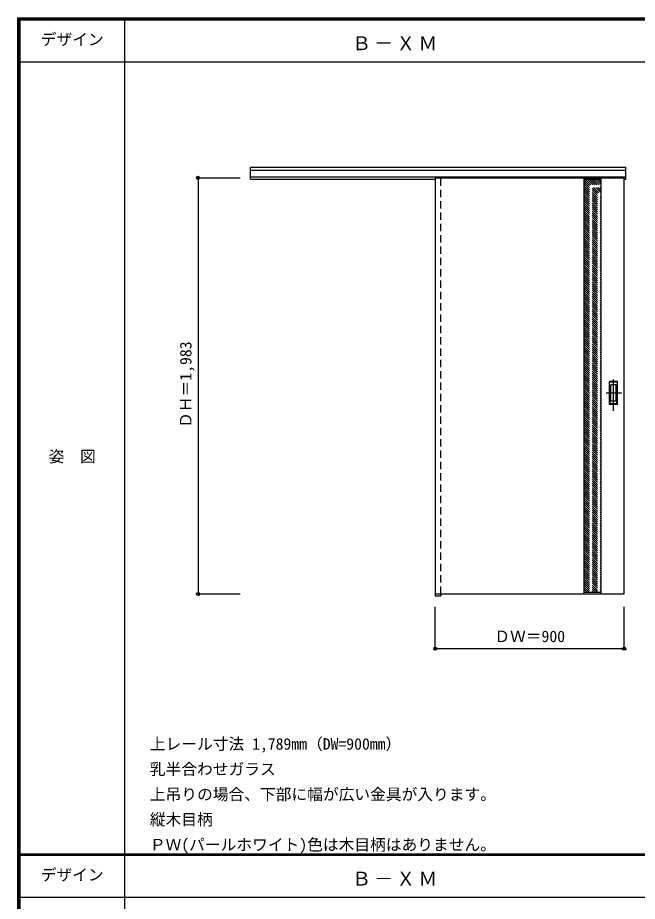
# Model space of a CAD drawing. Units: millimetres, scale not verified. Extents: x -6000 to 5700, y -4307 to 4175.
# Drawn here: x -6000 to -3046, y -36 to 4175 of the extents above; entities that cross this region are included whole.
import ezdxf
from ezdxf.enums import TextEntityAlignment as Align

# ---------------------------------------------------------------- set-up
doc = ezdxf.new("R2010")
doc.units = ezdxf.units.MM
doc.header["$LTSCALE"] = 30
doc.header["$PDMODE"] = 32
doc.header["$PDSIZE"] = 15
doc.linetypes.add('CHAIN1', pattern=[8, 5, -1, 1, -1])
doc.linetypes.add('DASHED1', pattern=[1.8, 1.2, -0.6])
for name, color, linetype in [('0-2_扉', 3, 'Continuous'), ('0-3_仕上げ', 3, 'Continuous'), ('0-4_枠', 3, 'Continuous'), ('0-6_引手', 7, 'Continuous'), ('0-A_文字', 7, 'Continuous'), ('0-B_寸法', 4, 'Continuous'), ('0-C_ハッチ', 4, 'DASHED1'), ('F-1_枠', 6, 'Continuous'), ('F-A_文字', 7, 'Continuous')]:
    doc.layers.add(name, color=color, linetype=linetype)
doc.styles.add('ＭＳ ゴシック', font='')
doc.styles.get('ＭＳ ゴシック').set_extended_font_data('MS Gothic')

msp = doc.modelspace()

# ---------------------------------------------------------------- linework, layer by layer
at = {"layer": '0-2_扉', "color": 4, "linetype": 'DASHED1'}
msp.add_line((-4009, 3412), (-4009, 3408), dxfattribs=at)
at = {"layer": '0-2_扉'}
for q in [(-4009, 1429), (-3109, 3412)]:
    msp.add_line((-4009, 3412), q, dxfattribs=at)
msp.add_lwpolyline([(-4009, 1429), (-3109, 1429), (-3109, 3412)], dxfattribs=at)
at = {"layer": '0-3_仕上げ'}
for p, q in [((-3299, 1429), (-3299, 3412)), ((-3219, 1429), (-3219, 3412))]:
    msp.add_line(p, q, dxfattribs=at)
at = {"layer": '0-3_仕上げ', "color": 7}
for p, q in [((-3219, 3404), (-3299, 3404)), ((-3299, 1437), (-3219, 1437))]:
    msp.add_line(p, q, dxfattribs=at)
at = {"layer": '0-4_枠'}
for p, q in [((-4890, 3462), (-3101, 3462)), ((-4890, 3405), (-4890, 3462)), ((-4890, 3449), (-3101, 3449)), ((-4890, 3417), (-3101, 3417)), ((-4010, 3417), (-4010, 1420)), ((-3982, 3412), (-3982, 3417)), ((-4890, 3405), (-4009, 3405)), ((-4010, 1420), (-3982, 1420)), ((-3982, 1429), (-3982, 1420))]:
    msp.add_line(p, q, dxfattribs=at)
at = {"layer": '0-4_枠', "color": 4, "linetype": 'DASHED1'}
msp.add_line((-3982, 1429), (-3982, 3412), dxfattribs=at)
at = {"layer": '0-4_枠'}
msp.add_lwpolyline([(-3109, 3405), (-3101, 3405), (-3101, 3462)], dxfattribs=at)
at = {"layer": '0-6_引手', "linetype": 'CHAIN1'}
for p, q in [((-3160, 2301.27), (-3160, 2472.12)), ((-3121.93, 2386.5), (-3194.44, 2386.5))]:
    msp.add_line(p, q, dxfattribs=at)
at = {"layer": '0-6_引手'}
for p, q in [((-3141, 2441.5), (-3179, 2441.5)), ((-3179, 2331.5), (-3179, 2441.5)), ((-3147.5, 2425.5), (-3172.5, 2425.5)), ((-3172.5, 2347.5), (-3172.5, 2425.5)), ((-3147.5, 2347.5), (-3147.5, 2425.5)), ((-3141, 2331.5), (-3141, 2441.5)), ((-3141, 2331.5), (-3179, 2331.5)), ((-3147.5, 2347.5), (-3172.5, 2347.5))]:
    msp.add_line(p, q, dxfattribs=at)
at = {"layer": '0-6_引手', "linetype": 'DASHED1'}
for p, q in [((-3176, 2335.5), (-3176, 2437.5)), ((-3144, 2335.5), (-3176, 2335.5))]:
    msp.add_line(p, q, dxfattribs=at)
msp.add_lwpolyline([(-3144, 2335.5), (-3144, 2437.5), (-3176, 2437.5)], dxfattribs=at)
at = {"layer": '0-B_寸法'}
for p, q in [((-5140, 3412), (-5140, 1429)), ((-5140, 3412), (-4940, 3412)), ((-5140, 1429), (-4940, 1429)), ((-4009, 1168), (-4009, 1368)), ((-3109, 1168), (-3109, 1368)), ((-3109, 1168), (-4009, 1168))]:
    msp.add_line(p, q, dxfattribs=at)
at = {"layer": '0-B_寸法', "color": 7}
for p in [(-5140, 3412), (-5140, 1429), (-4009, 1168), (-3109, 1168)]:
    msp.add_point(p, dxfattribs=at)
at = {"layer": '0-C_ハッチ'}
for p, q in [((-3299, 3400.69), (-3219, 3320.69)), ((-3299, 3390.79), (-3219, 3310.79)), ((-3299, 3380.89), (-3219, 3300.89)), ((-3299, 3370.99), (-3219, 3290.99)), ((-3292.41, 3404), (-3219, 3330.59)), ((-3282.52, 3404), (-3219, 3340.48)), ((-3272.62, 3404), (-3219, 3350.38)), ((-3262.72, 3404), (-3219, 3360.28)), ((-3252.82, 3404), (-3219, 3370.18)), ((-3242.92, 3404), (-3219, 3380.08)), ((-3233.02, 3404), (-3219, 3389.98)), ((-3223.12, 3404), (-3219, 3399.88)), ((-3299, 3361.09), (-3219, 3281.09)), ((-3299, 3351.19), (-3219, 3271.19)), ((-3299, 3341.29), (-3219, 3261.29)), ((-3299, 3331.39), (-3219, 3251.39)), ((-3299, 3321.49), (-3219, 3241.49)), ((-3299, 3311.59), (-3219, 3231.59)), ((-3299, 3301.69), (-3219, 3221.69)), ((-3299, 3291.79), (-3219, 3211.79)), ((-3299, 3281.89), (-3219, 3201.89)), ((-3299, 3271.99), (-3219, 3191.99)), ((-3299, 3262.09), (-3219, 3182.09)), ((-3299, 3252.19), (-3219, 3172.19)), ((-3299, 3242.29), (-3219, 3162.29)), ((-3299, 3232.39), (-3219, 3152.39)), ((-3299, 3222.49), (-3219, 3142.49)), ((-3299, 3212.6), (-3219, 3132.6)), ((-3299, 3202.7), (-3219, 3122.7)), ((-3299, 3192.8), (-3219, 3112.8)), ((-3299, 3182.9), (-3219, 3102.9)), ((-3299, 3173), (-3219, 3093)), ((-3299, 3163.1), (-3219, 3083.1)), ((-3299, 3153.2), (-3219, 3073.2)), ((-3299, 3143.3), (-3219, 3063.3)), ((-3299, 3133.4), (-3219, 3053.4)), ((-3299, 3123.5), (-3219, 3043.5)), ((-3299, 3113.6), (-3219, 3033.6)), ((-3299, 3103.7), (-3219, 3023.7)), ((-3299, 3093.8), (-3219, 3013.8)), ((-3299, 3083.9), (-3219, 3003.9)), ((-3299, 3074), (-3219, 2994)), ((-3299, 3064.1), (-3219, 2984.1)), ((-3299, 3054.2), (-3219, 2974.2)), ((-3299, 3044.3), (-3219, 2964.3)), ((-3299, 3034.4), (-3219, 2954.4)), ((-3299, 3024.51), (-3219, 2944.51)), ((-3299, 3014.61), (-3219, 2934.61)), ((-3299, 3004.71), (-3219, 2924.71)), ((-3299, 2994.81), (-3219, 2914.81)), ((-3299, 2984.91), (-3219, 2904.91)), ((-3299, 2975.01), (-3219, 2895.01)), ((-3299, 2965.11), (-3219, 2885.11)), ((-3299, 2955.21), (-3219, 2875.21)), ((-3299, 2945.31), (-3219, 2865.31)), ((-3299, 2935.41), (-3219, 2855.41)), ((-3299, 2925.51), (-3219, 2845.51)), ((-3299, 2915.61), (-3219, 2835.61)), ((-3299, 2905.71), (-3219, 2825.71)), ((-3299, 2895.81), (-3219, 2815.81)), ((-3299, 2885.91), (-3219, 2805.91)), ((-3299, 2876.01), (-3219, 2796.01)), ((-3299, 2866.11), (-3219, 2786.11)), ((-3299, 2856.21), (-3219, 2776.21)), ((-3299, 2846.31), (-3219, 2766.31)), ((-3299, 2836.41), (-3219, 2756.41)), ((-3299, 2826.52), (-3219, 2746.52)), ((-3299, 2816.62), (-3219, 2736.62)), ((-3299, 2806.72), (-3219, 2726.72)), ((-3299, 2796.82), (-3219, 2716.82)), ((-3299, 2786.92), (-3219, 2706.92)), ((-3299, 2777.02), (-3219, 2697.02)), ((-3299, 2767.12), (-3219, 2687.12)), ((-3299, 2757.22), (-3219, 2677.22)), ((-3299, 2747.32), (-3219, 2667.32)), ((-3299, 2737.42), (-3219, 2657.42)), ((-3299, 2727.52), (-3219, 2647.52)), ((-3299, 2717.62), (-3219, 2637.62)), ((-3299, 2707.72), (-3219, 2627.72)), ((-3299, 2697.82), (-3219, 2617.82)), ((-3299, 2687.92), (-3219, 2607.92)), ((-3299, 2678.02), (-3219, 2598.02)), ((-3299, 2668.12), (-3219, 2588.12)), ((-3299, 2658.22), (-3219, 2578.22)), ((-3299, 2648.32), (-3219, 2568.32)), ((-3299, 2638.42), (-3219, 2558.42)), ((-3299, 2628.53), (-3219, 2548.53)), ((-3299, 2618.63), (-3219, 2538.63)), ((-3299, 2608.73), (-3219, 2528.73)), ((-3299, 2598.83), (-3219, 2518.83)), ((-3299, 2588.93), (-3219, 2508.93)), ((-3299, 2579.03), (-3219, 2499.03)), ((-3299, 2569.13), (-3219, 2489.13)), ((-3299, 2559.23), (-3219, 2479.23)), ((-3299, 2549.33), (-3219, 2469.33)), ((-3299, 2539.43), (-3219, 2459.43)), ((-3299, 2529.53), (-3219, 2449.53)), ((-3299, 2519.63), (-3219, 2439.63)), ((-3299, 2509.73), (-3219, 2429.73)), ((-3299, 2499.83), (-3219, 2419.83)), ((-3299, 2489.93), (-3219, 2409.93)), ((-3299, 2480.03), (-3219, 2400.03)), ((-3299, 2470.13), (-3219, 2390.13)), ((-3299, 2460.23), (-3219, 2380.23)), ((-3299, 2450.33), (-3219, 2370.33)), ((-3299, 2440.43), (-3219, 2360.43)), ((-3299, 2430.54), (-3219, 2350.54)), ((-3299, 2420.64), (-3219, 2340.64)), ((-3299, 2410.74), (-3219, 2330.74)), ((-3299, 2400.84), (-3219, 2320.84)), ((-3299, 2390.94), (-3219, 2310.94)), ((-3299, 2381.04), (-3219, 2301.04)), ((-3299, 2371.14), (-3219, 2291.14)), ((-3299, 2361.24), (-3219, 2281.24)), ((-3299, 2351.34), (-3219, 2271.34)), ((-3299, 2341.44), (-3219, 2261.44)), ((-3299, 2331.54), (-3219, 2251.54)), ((-3299, 2321.64), (-3219, 2241.64)), ((-3299, 2311.74), (-3219, 2231.74)), ((-3299, 2301.84), (-3219, 2221.84)), ((-3299, 2291.94), (-3219, 2211.94)), ((-3299, 2282.04), (-3219, 2202.04)), ((-3299, 2272.14), (-3219, 2192.14)), ((-3299, 2262.24), (-3219, 2182.24)), ((-3299, 2252.34), (-3219, 2172.34)), ((-3299, 2242.44), (-3219, 2162.44)), ((-3299, 2232.55), (-3219, 2152.55)), ((-3299, 2222.65), (-3219, 2142.65)), ((-3299, 2212.75), (-3219, 2132.75)), ((-3299, 2202.85), (-3219, 2122.85)), ((-3299, 2192.95), (-3219, 2112.95)), ((-3299, 2183.05), (-3219, 2103.05)), ((-3299, 2173.15), (-3219, 2093.15)), ((-3299, 2163.25), (-3219, 2083.25)), ((-3299, 2153.35), (-3219, 2073.35)), ((-3299, 2143.45), (-3219, 2063.45)), ((-3299, 2133.55), (-3219, 2053.55)), ((-3299, 2123.65), (-3219, 2043.65)), ((-3299, 2113.75), (-3219, 2033.75)), ((-3299, 2103.85), (-3219, 2023.85)), ((-3299, 2093.95), (-3219, 2013.95)), ((-3299, 2084.05), (-3219, 2004.05)), ((-3299, 2074.15), (-3219, 1994.15)), ((-3299, 2064.25), (-3219, 1984.25)), ((-3299, 2054.35), (-3219, 1974.35)), ((-3299, 2044.46), (-3219, 1964.46)), ((-3299, 2034.56), (-3219, 1954.56)), ((-3299, 2024.66), (-3219, 1944.66)), ((-3299, 2014.76), (-3219, 1934.76)), ((-3299, 2004.86), (-3219, 1924.86)), ((-3299, 1994.96), (-3219, 1914.96)), ((-3299, 1985.06), (-3219, 1905.06)), ((-3299, 1975.16), (-3219, 1895.16)), ((-3299, 1965.26), (-3219, 1885.26)), ((-3299, 1955.36), (-3219, 1875.36)), ((-3299, 1945.46), (-3219, 1865.46)), ((-3299, 1935.56), (-3219, 1855.56)), ((-3299, 1925.66), (-3219, 1845.66)), ((-3299, 1915.76), (-3219, 1835.76)), ((-3299, 1905.86), (-3219, 1825.86)), ((-3299, 1895.96), (-3219, 1815.96)), ((-3299, 1886.06), (-3219, 1806.06)), ((-3299, 1876.16), (-3219, 1796.16)), ((-3299, 1866.26), (-3219, 1786.26)), ((-3299, 1856.36), (-3219, 1776.36)), ((-3299, 1846.47), (-3219, 1766.47)), ((-3299, 1836.57), (-3219, 1756.57)), ((-3299, 1826.67), (-3219, 1746.67)), ((-3299, 1816.77), (-3219, 1736.77)), ((-3299, 1806.87), (-3219, 1726.87)), ((-3299, 1796.97), (-3219, 1716.97)), ((-3299, 1787.07), (-3219, 1707.07)), ((-3299, 1777.17), (-3219, 1697.17)), ((-3299, 1767.27), (-3219, 1687.27)), ((-3299, 1757.37), (-3219, 1677.37)), ((-3299, 1747.47), (-3219, 1667.47)), ((-3299, 1737.57), (-3219, 1657.57)), ((-3299, 1727.67), (-3219, 1647.67)), ((-3299, 1717.77), (-3219, 1637.77)), ((-3299, 1707.87), (-3219, 1627.87)), ((-3299, 1697.97), (-3219, 1617.97)), ((-3299, 1688.07), (-3219, 1608.07)), ((-3299, 1678.17), (-3219, 1598.17)), ((-3299, 1668.27), (-3219, 1588.27)), ((-3299, 1658.37), (-3219, 1578.37)), ((-3299, 1648.48), (-3219, 1568.48)), ((-3299, 1638.58), (-3219, 1558.58)), ((-3299, 1628.68), (-3219, 1548.68)), ((-3299, 1618.78), (-3219, 1538.78)), ((-3299, 1608.88), (-3219, 1528.88)), ((-3299, 1598.98), (-3219, 1518.98)), ((-3299, 1589.08), (-3219, 1509.08)), ((-3299, 1579.18), (-3219, 1499.18)), ((-3299, 1569.28), (-3219, 1489.28)), ((-3299, 1559.38), (-3219, 1479.38)), ((-3299, 1549.48), (-3219, 1469.48)), ((-3299, 1539.58), (-3219, 1459.58)), ((-3299, 1529.68), (-3219, 1449.68)), ((-3299, 1519.78), (-3219, 1439.78)), ((-3299, 1509.88), (-3226.12, 1437)), ((-3299, 1499.98), (-3236.02, 1437)), ((-3299, 1490.08), (-3245.92, 1437)), ((-3299, 1480.18), (-3255.82, 1437)), ((-3299, 1470.28), (-3265.72, 1437)), ((-3299, 1460.38), (-3275.62, 1437)), ((-3299, 1450.49), (-3285.51, 1437))]:
    msp.add_line(p, q, dxfattribs=at)
at = {"layer": 'F-1_枠'}
for p, q in [((-6000, 4175), (5700, 4175)), ((-6000, 4175), (-6000, -4205)), ((-6000, 4170), (5700, 4170)), ((-5995, 4175), (-5995, -4205)), ((-5990, 4175), (-5990, -4205)), ((-5490, 4175), (-5490, -3790)), ((-6000, 4165), (5700, 4165)), ((-6000, 3965), (5700, 3965)), ((-6000, 190.5), (5700, 190.5)), ((-6000, 187.5), (5700, 187.5)), ((-6000, 184.5), (5700, 184.5)), ((-6000, -15.5), (5700, -15.5))]:
    msp.add_line(p, q, dxfattribs=at)

# ---------------------------------------------------------------- texts
at = {"layer": '0-A_文字', "style": 'ＭＳ ゴシック'}
for s, p in [('上レール寸法 1,789mm（DW=900mm）', (-5370, 670.5)), ('乳半合わせガラス', (-5370, 550.5)), ('上吊りの場合、下部に幅が広い金具が入ります。', (-5370, 430.5)), ('縦木目柄', (-5370, 310.5)), ('ＰＷ(パールホワイト)色は木目柄はありません。', (-5370, 190.5))]:
    msp.add_text(s, height=54.99, dxfattribs=at).set_placement(p, align=Align.BOTTOM_LEFT)
at = {"layer": '0-A_文字', "char_height": 65.98, "attachment_point": 7, "style": 'ＭＳ ゴシック'}
for insert in [(-4405.5, 4020), (-4405.5, 39.5)]:
    msp.add_mtext('\\T1.17;Ｂ－ＸＭ', dxfattribs=dict(at, insert=insert))
at = {"layer": '0-B_寸法', "color": 7, "style": 'ＭＳ ゴシック'}
msp.add_text('ＤＨ＝1,983', height=54.99, rotation=90, dxfattribs=at).set_placement((-5155, 2220.25), align=Align.BOTTOM_LEFT)
msp.add_text('ＤＷ＝900', height=54.99, dxfattribs=at).set_placement((-3727.75, 1183), align=Align.BOTTOM_LEFT)
at = {"layer": 'F-A_文字', "style": 'ＭＳ ゴシック'}
for s, p in [('デザイン', (-5890, 4027.5)), ('姿\u3000図', (-5852.5, 2040.25)), ('デザイン', (-5890, 47))]:
    msp.add_text(s, height=54.99, dxfattribs=at).set_placement(p, align=Align.BOTTOM_LEFT)

doc.saveas('drawing.dxf')
